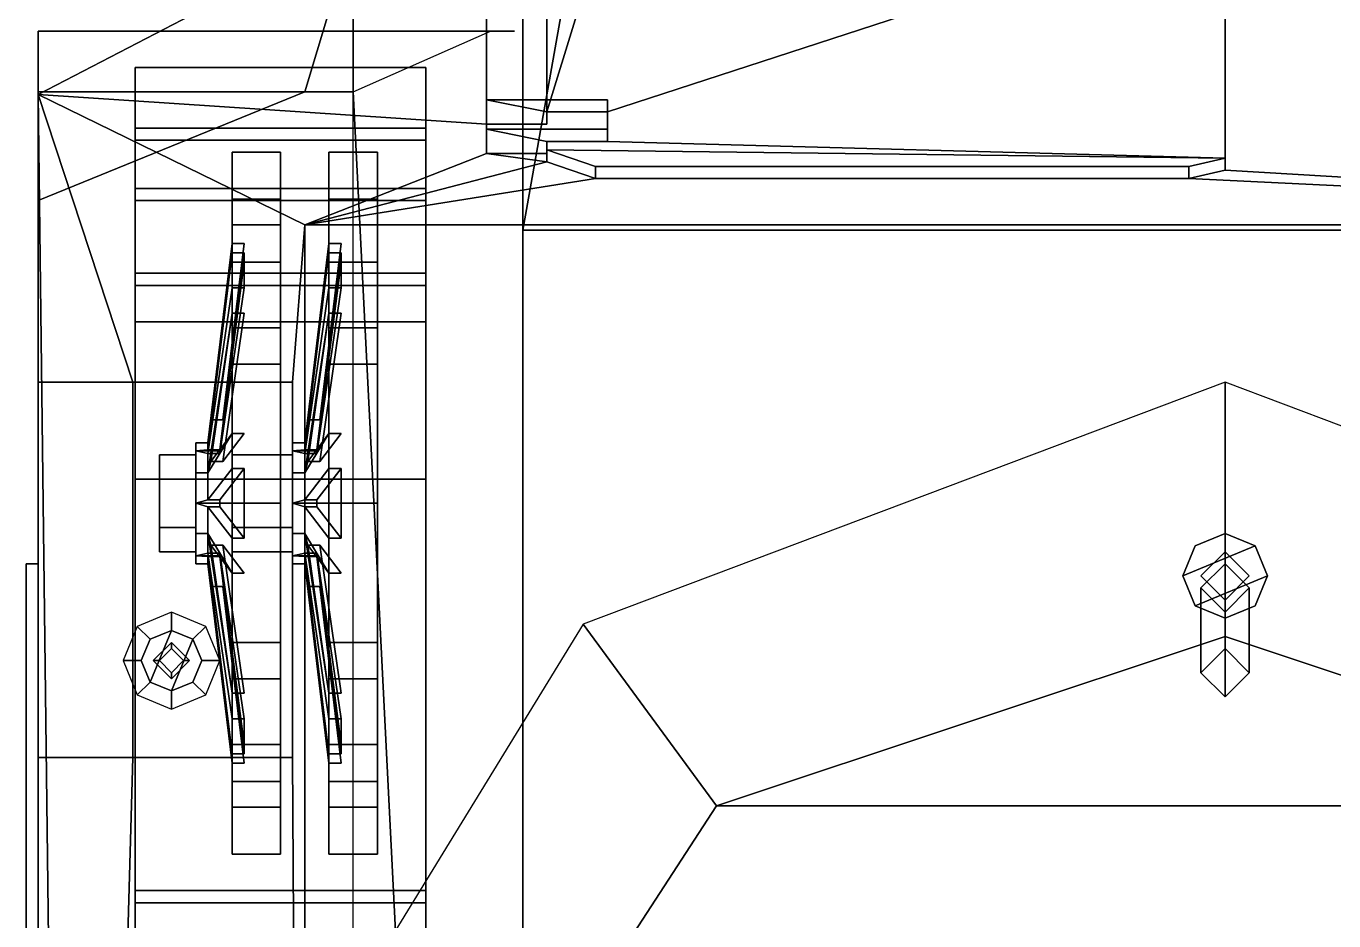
# Model space of a CAD drawing. Header units: millimetres. Extents: x -1.07 to 1.03, y -2.23 to 2.52.
# Drawn here: x -0.99 to 0.09, y 1.405 to 2.144 of the extents above; entities that cross this region are included whole.
import ezdxf

# ---------------------------------------------------------------- set-up
doc = ezdxf.new("R2010")
doc.units = ezdxf.units.MM
for name, color, linetype in [('fenders', 6, 'Continuous'), ('tracks', 3, 'Continuous'), ('turret', 2, 'Continuous'), ('wheels', 2, 'Continuous')]:
    doc.layers.add(name, color=color, linetype=linetype)

msp = doc.modelspace()

# ---------------------------------------------------------------- linework, layer by layer
for points in [[(-0.72, 2.2229, 0.9), (-0.58, 2.2957, 0.69), (-0.58, -0.69, 0.69), (-0.72, 2.09, 0.9)], [(-0.5333, 2.2383, 0.62), (-0.58, 1.9757, 0.3), (-0.58, 2.2957, 0.69)], [(-0.58, 1.9757, 0.3), (-0.58, -0.69, 0.3), (-0.58, -0.69, 0.69), (-0.58, 2.2957, 0.69)], [(0.58, 2.2957, 0.69), (0.58, 1.9757, 0.3), (-0.1433, 2.2383, 0.62), (-0.07, 2.2957, 0.69)], [(-0.1433, 2.2383, 0.62), (0.58, 1.9757, 0.3), (-0.58, 1.9757, 0.3), (-0.5333, 2.2383, 0.62)], [(-0.51, 2.0733, 1.365), (0, 2.2398, 0.885), (-0.51, 2.2363, 0.895), (-0.56, 2.0733, 1.365)], [(-0.56, 2.0733, 1.365), (-0.51, 2.2363, 0.895), (-0.56, 2.2363, 0.895), (-0.56, 2.0733, 1.365)], [(-0.56, 2.0733, 1.365), (-0.56, 2.2363, 0.895), (-0.56, 2.2263, 0.89), (-0.56, 2.0633, 1.36)], [(0, 2.0351, 1.475), (0, 2.2398, 0.885), (-0.51, 2.0733, 1.365), (-0.51, 2.049, 1.435)], [(0, 2.2398, 0.885), (0, 2.0351, 1.475), (0, 2.0251, 1.47), (0, 2.2298, 0.88)], [(-0.61, 2.2263, 0.89), (-0.72, 2.2229, 0.9), (-0.98, 2.0876, 1.29), (-0.61, 2.0633, 1.36)], [(-0.56, 2.2263, 0.89), (-0.61, 2.2263, 0.89), (-0.61, 2.0633, 1.36), (-0.56, 2.0633, 1.36)], [(0, 2.2298, 0.88), (0, 2.0251, 1.47), (0.76, 1.98, 1.6), (0.98, 2.0876, 1.29)], [(-0.98, 2, 1.29), (-0.98, 2.0876, 1.29), (-0.72, 2.2229, 0.9), (-0.76, 2.09, 0.96)], [(-0.72, 2.2229, 0.9), (-0.72, 2.2229, 0.9), (-0.72, 2.09, 0.9), (-0.76, 2.09, 0.96)], [(-0.98, 2.09, 0.9), (-0.98, -0.78, 0.9), (-0.98, -0.18, 0.99), (-0.98, 1.7, 0.99)], [(-0.76, 2.09, 0.96), (-0.72, 2.09, 0.9), (-0.98, 2.09, 0.9), (-0.98, 2.09, 0.96)], [(-0.98, 2, 1.29), (-0.76, 2.09, 0.96), (-0.98, 2.09, 0.96), (-0.98, 2, 1.29)], [(-0.98, 2, 1.29), (-0.98, 2.09, 0.96), (-0.98, 1.7, 0.99), (-0.98, 1.7, 1.26)], [(-0.98, 2.09, 0.96), (-0.98, 2.09, 0.9), (-0.98, 1.7, 0.99)], [(-0.9516, -0.23, 1.33), (-0.98, 2.0876, 1.29), (-0.98, 2.0876, 1.29), (-0.98, -0.23, 1.29)], [(-0.77, 1.85, 1.5859), (-0.76, 1.98, 1.6), (-0.98, 2.0876, 1.29), (-0.9019, 1.85, 1.4)], [(-0.9019, 1.54, 1.4), (-0.9019, 1.85, 1.4), (-0.98, 2.0876, 1.29), (-0.9516, -0.23, 1.33)], [(-0.61, 2.039, 1.43), (-0.61, 2.0633, 1.36), (-0.98, 2.0876, 1.29), (-0.76, 1.98, 1.6)], [(-0.72, 2.09, 0.9), (-0.58, -0.69, 0.69), (-0.58, -0.69, 0.69), (-0.72, -0.69, 0.9)], [(-0.51, 2.059, 1.44), (-0.51, 2.0833, 1.37), (-0.61, 2.0833, 1.37), (-0.61, 2.059, 1.44)], [(-0.61, 2.059, 1.44), (-0.61, 2.0833, 1.37), (-0.61, 2.0633, 1.36), (-0.61, 2.039, 1.43)], [(-0.51, 2.0733, 1.365), (-0.56, 2.0733, 1.365), (-0.61, 2.0833, 1.37), (-0.51, 2.0833, 1.37)], [(-0.56, 2.0633, 1.36), (-0.61, 2.0633, 1.36), (-0.61, 2.0833, 1.37), (-0.56, 2.0733, 1.365)], [(-0.51, 2.049, 1.435), (-0.51, 2.0733, 1.365), (-0.51, 2.0833, 1.37), (-0.51, 2.059, 1.44)], [(-0.56, 2.049, 1.435), (-0.61, 2.059, 1.44), (-0.61, 2.039, 1.43), (-0.56, 2.039, 1.43)], [(-0.51, 2.059, 1.44), (-0.61, 2.059, 1.44), (-0.56, 2.049, 1.435), (-0.51, 2.049, 1.435)], [(0, 2.0351, 1.475), (-0.51, 2.049, 1.435), (-0.56, 2.049, 1.435), (-0.56, 2.042, 1.455)], [(-0.56, 2.042, 1.455), (-0.56, 2.049, 1.435), (-0.56, 2.039, 1.43), (-0.56, 2.032, 1.45)], [(-0.03, 2.0282, 1.495), (0, 2.0351, 1.475), (-0.56, 2.042, 1.455), (-0.52, 2.0282, 1.495)], [(-0.52, 2.0282, 1.495), (-0.56, 2.042, 1.455), (-0.56, 2.032, 1.45), (-0.52, 2.0182, 1.49)], [(-0.76, 1.98, 1.6), (-0.56, 2.032, 1.45), (-0.61, 2.039, 1.43)], [(-0.52, 2.0182, 1.49), (-0.56, 2.032, 1.45), (-0.76, 1.98, 1.6)], [(-0.56, 2.032, 1.45), (-0.56, 2.039, 1.43), (-0.61, 2.039, 1.43)], [(0, 2.0351, 1.475), (-0.03, 2.0282, 1.495), (-0.03, 2.0182, 1.49), (0, 2.0251, 1.47)], [(-0.03, 2.0282, 1.495), (-0.52, 2.0282, 1.495), (-0.52, 2.0182, 1.49), (-0.03, 2.0182, 1.49)], [(0, 2.0251, 1.47), (-0.03, 2.0182, 1.49), (0.76, 1.98, 1.6)], [(-0.03, 2.0182, 1.49), (-0.52, 2.0182, 1.49), (-0.76, 1.98, 1.6), (0.76, 1.98, 1.6)], [(-0.98, -0.78, 1.29), (-0.98, 2, 1.29), (-0.98, 1.7, 1.26), (-0.98, -0.18, 1.26)], [(-0.76, -0.12, 1.6), (-0.76, 1.98, 1.6), (-0.77, 1.85, 1.5859), (-0.77, 1.54, 1.5859)], [(0.76, 0.12, 1.6), (0.76, 1.98, 1.6), (-0.76, 1.98, 1.6), (-0.76, 0.12, 1.6)], [(0.58, 1.9757, 0.3), (0.58, -0.69, 0.3), (-0.58, -0.69, 0.3), (-0.58, 1.9757, 0.3)], [(-0.77, 1.54, 1.62), (-0.77, 1.85, 1.62), (-0.98, 1.85, 1.62), (-0.98, 1.54, 1.62)], [(-0.98, 1.54, 1.62), (-0.98, 1.85, 1.62), (-0.98, 1.85, 1.4), (-0.98, 1.54, 1.4)], [(-0.77, 1.85, 1.62), (-0.77, 1.85, 1.5859), (-0.9019, 1.85, 1.4), (-0.98, 1.85, 1.62)], [(-0.98, 1.85, 1.62), (-0.9019, 1.85, 1.4), (-0.98, 1.85, 1.4), (-0.98, 1.85, 1.62)], [(-0.98, 1.54, 1.4), (-0.98, 1.85, 1.4), (-0.9019, 1.85, 1.4), (-0.9019, 1.54, 1.4)], [(-0.77, 1.54, 1.5859), (-0.77, 1.85, 1.5859), (-0.77, 1.85, 1.62), (-0.77, 1.54, 1.62)], [(-0.98, 1.7, 1.26), (-0.98, 1.7, 0.99), (-0.99, 1.7, 0.99), (-0.99, 1.7, 1.26)], [(-0.98, 0.9, 1.26), (-0.98, 1.7, 1.26), (-0.99, 1.7, 1.26), (-0.99, 0.9, 1.26)], [(-0.98, 1.7, 0.99), (-0.98, 0.9, 0.99), (-0.99, 0.9, 0.99), (-0.99, 1.7, 0.99)], [(-0.99, 1.7, 1.26), (-0.99, 1.7, 0.99), (-0.99, 1.39, 1.11), (-0.99, 1.39, 1.24)], [(-0.99, 0.9, 1.26), (-0.99, 1.7, 1.26), (-0.99, 1.39, 1.24), (-0.99, 1.21, 1.24)], [(-0.99, 1.7, 0.99), (-0.99, 0.9, 0.99), (-0.99, 1.21, 1.11), (-0.99, 1.39, 1.11)], [(-0.87, 1.66, 1.62), (-0.8983, 1.6483, 1.62), (-0.8877, 1.6377, 1.67), (-0.87, 1.645, 1.67)], [(-0.8417, 1.6483, 1.62), (-0.87, 1.66, 1.62), (-0.87, 1.645, 1.67), (-0.8523, 1.6377, 1.67)], [(-0.8983, 1.6483, 1.62), (-0.91, 1.62, 1.62), (-0.895, 1.62, 1.67), (-0.8877, 1.6377, 1.67)], [(-0.8877, 1.6377, 1.67), (-0.895, 1.62, 1.67), (-0.8877, 1.6023, 1.67), (-0.87, 1.645, 1.67)], [(-0.87, 1.645, 1.67), (-0.8877, 1.6023, 1.67), (-0.87, 1.595, 1.67), (-0.8523, 1.6377, 1.67)], [(-0.83, 1.62, 1.62), (-0.8417, 1.6483, 1.62), (-0.8523, 1.6377, 1.67), (-0.845, 1.62, 1.67)], [(-0.87, 1.635, 1.67), (-0.885, 1.62, 1.67), (-0.88, 1.62, 2.17), (-0.87, 1.63, 2.17)], [(-0.8523, 1.6377, 1.67), (-0.87, 1.595, 1.67), (-0.8523, 1.6023, 1.67), (-0.845, 1.62, 1.67)], [(-0.855, 1.62, 1.67), (-0.87, 1.635, 1.67), (-0.87, 1.63, 2.17), (-0.86, 1.62, 2.17)], [(-0.91, 1.62, 1.62), (-0.8983, 1.5917, 1.62), (-0.8877, 1.6023, 1.67), (-0.895, 1.62, 1.67)], [(-0.885, 1.62, 1.67), (-0.87, 1.605, 1.67), (-0.87, 1.61, 2.17), (-0.88, 1.62, 2.17)], [(-0.87, 1.63, 2.17), (-0.88, 1.62, 2.17), (-0.87, 1.61, 2.17), (-0.86, 1.62, 2.17)], [(-0.87, 1.605, 1.67), (-0.855, 1.62, 1.67), (-0.86, 1.62, 2.17), (-0.87, 1.61, 2.17)], [(-0.8417, 1.5917, 1.62), (-0.83, 1.62, 1.62), (-0.845, 1.62, 1.67), (-0.8523, 1.6023, 1.67)], [(-0.8983, 1.5917, 1.62), (-0.87, 1.58, 1.62), (-0.87, 1.595, 1.67), (-0.8877, 1.6023, 1.67)], [(-0.87, 1.58, 1.62), (-0.8417, 1.5917, 1.62), (-0.8523, 1.6023, 1.67), (-0.87, 1.595, 1.67)], [(-0.77, 1.54, 1.5859), (-0.77, 1.54, 1.62), (-0.98, 1.54, 1.62), (-0.9019, 1.54, 1.4)], [(-0.9019, 1.54, 1.4), (-0.98, 1.54, 1.62), (-0.98, 1.54, 1.62), (-0.98, 1.54, 1.4)], [(-0.76, -0.12, 1.6), (-0.77, 1.54, 1.5859), (-0.9019, 1.54, 1.4), (-0.9516, -0.23, 1.33)]]:
    msp.add_3dface(points)
at = {"layer": 'fenders'}
for points in [[(-0.72, 2.09, 0.9), (-0.6067, 2.14, 0.73), (-0.98, 2.14, 0.73), (-0.98, 2.09, 0.9)], [(-0.6067, 2.14, 0.73), (-0.5867, 2.14, 0.7), (-0.98, 2.14, 0.7), (-0.98, 2.14, 0.73)], [(-0.98, 2.14, 0.73), (-0.98, 2.12, 0.7), (-0.98, 2.01, 0.87), (-0.98, 2.09, 0.9)], [(-0.98, 2.14, 0.73), (-0.98, 2.14, 0.7), (-0.98, 2.12, 0.7), (-0.98, 2.14, 0.73)], [(-0.98, 2.09, 0.9), (-0.98, 2.01, 0.87), (-0.98, 2.01, 0.9), (-0.98, 2.09, 0.9)]]:
    msp.add_3dface(points, dxfattribs=at)
at = {"layer": 'tracks'}
for points in [[(-0.66, 2.11, 0.44), (-0.66, 2.05, 0.28), (-0.9, 2.05, 0.28), (-0.9, 2.11, 0.44)], [(-0.9, 2.11, 0.44), (-0.9, 2.05, 0.28), (-0.9, 2.01, 0.29), (-0.9, 2.06, 0.44)], [(-0.9, 2.05, 0.6), (-0.9, 2.11, 0.44), (-0.9, 2.06, 0.44), (-0.9, 2, 0.58)], [(-0.66, 2.05, 0.6), (-0.66, 2.11, 0.44), (-0.9, 2.11, 0.44), (-0.9, 2.05, 0.6)], [(-0.66, 2.06, 0.44), (-0.66, 2.01, 0.29), (-0.66, 2.05, 0.28), (-0.66, 2.11, 0.44)], [(-0.66, 2, 0.58), (-0.66, 2.06, 0.44), (-0.66, 2.11, 0.44), (-0.66, 2.05, 0.6)], [(-0.66, 2.01, 0.29), (-0.66, 2.06, 0.44), (-0.9, 2.06, 0.44), (-0.9, 2.01, 0.29)], [(-0.66, 2.06, 0.44), (-0.66, 2, 0.58), (-0.9, 2, 0.58), (-0.9, 2.06, 0.44)], [(-0.9, 2.05, 0.28), (-0.9, 1.94, 0.15), (-0.9, 1.9, 0.19), (-0.9, 2.01, 0.29)], [(-0.66, 2.05, 0.28), (-0.66, 1.94, 0.15), (-0.9, 1.94, 0.15), (-0.9, 2.05, 0.28)], [(-0.9, 1.93, 0.72), (-0.9, 2.05, 0.6), (-0.9, 2, 0.58), (-0.9, 1.9, 0.68)], [(-0.66, 1.93, 0.72), (-0.66, 2.05, 0.6), (-0.9, 2.05, 0.6), (-0.9, 1.93, 0.72)], [(-0.66, 2.01, 0.29), (-0.66, 1.9, 0.19), (-0.66, 1.94, 0.15), (-0.66, 2.05, 0.28)], [(-0.66, 1.9, 0.68), (-0.66, 2, 0.58), (-0.66, 2.05, 0.6), (-0.66, 1.93, 0.72)], [(-0.66, 1.9, 0.19), (-0.66, 2.01, 0.29), (-0.9, 2.01, 0.29), (-0.9, 1.9, 0.19)], [(-0.66, 2, 0.58), (-0.66, 1.9, 0.68), (-0.9, 1.9, 0.68), (-0.9, 2, 0.58)], [(-0.66, 1.94, 0.15), (-0.66, 1.43, 0.05), (-0.9, 1.43, 0.05), (-0.9, 1.94, 0.15)], [(-0.9, 1.94, 0.15), (-0.9, 1.43, 0.05), (-0.9, 1.42, 0.09), (-0.9, 1.9, 0.19)], [(-0.66, 1.9, 0.19), (-0.66, 1.42, 0.09), (-0.66, 1.43, 0.05), (-0.66, 1.94, 0.15)], [(-0.66, 1.77, 0.77), (-0.66, 1.93, 0.72), (-0.9, 1.93, 0.72), (-0.9, 1.77, 0.77)], [(-0.9, 1.77, 0.77), (-0.9, 1.93, 0.72), (-0.9, 1.9, 0.68), (-0.9, 1.77, 0.72)], [(-0.66, 1.77, 0.72), (-0.66, 1.9, 0.68), (-0.66, 1.93, 0.72), (-0.66, 1.77, 0.77)], [(-0.66, 1.42, 0.09), (-0.66, 1.9, 0.19), (-0.9, 1.9, 0.19), (-0.9, 1.42, 0.09)], [(-0.66, 1.9, 0.68), (-0.66, 1.77, 0.72), (-0.9, 1.77, 0.72), (-0.9, 1.9, 0.68)], [(-0.9, 1.26, 0.68), (-0.9, 1.77, 0.77), (-0.9, 1.77, 0.72), (-0.9, 1.26, 0.64)], [(-0.66, 1.26, 0.68), (-0.66, 1.77, 0.77), (-0.9, 1.77, 0.77), (-0.9, 1.26, 0.68)], [(-0.66, 1.77, 0.72), (-0.66, 1.26, 0.64), (-0.9, 1.26, 0.64), (-0.9, 1.77, 0.72)], [(-0.66, 1.26, 0.64), (-0.66, 1.77, 0.72), (-0.66, 1.77, 0.77), (-0.66, 1.26, 0.68)], [(-0.9, 1.43, 0.05), (-0.9, 0.21, 0.05), (-0.9, 0.21, 0.09), (-0.9, 1.42, 0.09)], [(-0.66, 1.43, 0.05), (-0.66, 0.21, 0.05), (-0.9, 0.21, 0.05), (-0.9, 1.43, 0.05)], [(-0.66, 1.42, 0.09), (-0.66, 0.21, 0.09), (-0.66, 0.21, 0.05), (-0.66, 1.43, 0.05)], [(-0.66, 0.21, 0.09), (-0.66, 1.42, 0.09), (-0.9, 1.42, 0.09), (-0.9, 0.21, 0.09)]]:
    msp.add_3dface(points, dxfattribs=at)
at = {"layer": 'turret'}
for points in [[(0, 1.64, 1.83), (0, 1.85, 1.6), (-0.53, 1.65, 1.6), (-0.42, 1.5, 1.83)], [(0.42, 1.5, 1.83), (0.53, 1.65, 1.6), (0, 1.85, 1.6), (0, 1.64, 1.83)], [(0, 1.725, 1.87), (-0.0247, 1.7147, 1.87), (-0.035, 1.69, 1.87), (0.0247, 1.7147, 1.87)], [(0, 1.725, 1.85), (-0.0247, 1.7147, 1.85), (-0.0247, 1.7147, 1.87), (0, 1.725, 1.87)], [(0.0247, 1.7147, 1.85), (0, 1.725, 1.85), (0, 1.725, 1.87), (0.0247, 1.7147, 1.87)], [(-0.0247, 1.7147, 1.85), (-0.035, 1.69, 1.85), (-0.035, 1.69, 1.87), (-0.0247, 1.7147, 1.87)], [(0.0247, 1.7147, 1.87), (-0.035, 1.69, 1.87), (-0.0247, 1.6653, 1.87), (0.035, 1.69, 1.87)], [(0, 1.71, 1.87), (-0.02, 1.69, 1.87), (-0.02, 1.69, 1.95), (0, 1.71, 1.95)], [(0, 1.71, 1.95), (-0.02, 1.69, 1.95), (0, 1.67, 1.95), (0.02, 1.69, 1.95)], [(0.02, 1.69, 1.87), (0, 1.71, 1.87), (0, 1.71, 1.95), (0.02, 1.69, 1.95)], [(0.035, 1.69, 1.85), (0.0247, 1.7147, 1.85), (0.0247, 1.7147, 1.87), (0.035, 1.69, 1.87)], [(0, 1.63, 1.77), (-0.02, 1.61, 1.77), (-0.02, 1.68, 1.85), (0, 1.7, 1.85)], [(0.02, 1.61, 1.77), (0, 1.63, 1.77), (0, 1.7, 1.85), (0.02, 1.68, 1.85)], [(-0.035, 1.69, 1.85), (-0.0247, 1.6653, 1.85), (-0.0247, 1.6653, 1.87), (-0.035, 1.69, 1.87)], [(0.035, 1.69, 1.87), (-0.0247, 1.6653, 1.87), (0, 1.655, 1.87), (0.0247, 1.6653, 1.87)], [(-0.02, 1.69, 1.87), (0, 1.67, 1.87), (0, 1.67, 1.95), (-0.02, 1.69, 1.95)], [(0, 1.67, 1.87), (0.02, 1.69, 1.87), (0.02, 1.69, 1.95), (0, 1.67, 1.95)], [(0.0247, 1.6653, 1.85), (0.035, 1.69, 1.85), (0.035, 1.69, 1.87), (0.0247, 1.6653, 1.87)], [(-0.02, 1.61, 1.77), (0, 1.59, 1.77), (0, 1.66, 1.85), (-0.02, 1.68, 1.85)], [(0, 1.59, 1.77), (0.02, 1.61, 1.77), (0.02, 1.68, 1.85), (0, 1.66, 1.85)], [(-0.0247, 1.6653, 1.85), (0, 1.655, 1.85), (0, 1.655, 1.87), (-0.0247, 1.6653, 1.87)], [(0, 1.655, 1.85), (0.0247, 1.6653, 1.85), (0.0247, 1.6653, 1.87), (0, 1.655, 1.87)], [(-0.42, 1.5, 1.83), (-0.53, 1.65, 1.6), (-0.72, 1.34, 1.6), (-0.55, 1.3, 1.83)], [(0, 1.64, 1.83), (0, 1.64, 1.83), (-0.42, 1.5, 1.83), (0.42, 1.5, 1.83)], [(0.42, 1.5, 1.83), (-0.42, 1.5, 1.83), (-0.55, 1.3, 1.83), (0.55, 1.3, 1.83)]]:
    msp.add_3dface(points, dxfattribs=at)
at = {"layer": 'wheels'}
for points in [[(-0.82, 2.0011, 0.585), (-0.82, 2.04, 0.44), (-0.82, 1.98, 0.44), (-0.82, 1.9492, 0.555)], [(-0.78, 2.0011, 0.585), (-0.78, 2.04, 0.44), (-0.82, 2.04, 0.44), (-0.82, 2.0011, 0.585)], [(-0.82, 2.04, 0.44), (-0.82, 2.0011, 0.295), (-0.82, 1.9492, 0.325), (-0.82, 1.98, 0.44)], [(-0.78, 2.04, 0.44), (-0.78, 2.0011, 0.295), (-0.82, 2.0011, 0.295), (-0.82, 2.04, 0.44)], [(-0.74, 2.0011, 0.585), (-0.74, 2.04, 0.44), (-0.74, 1.98, 0.44), (-0.74, 1.9492, 0.555)], [(-0.7, 2.0011, 0.585), (-0.7, 2.04, 0.44), (-0.74, 2.04, 0.44), (-0.74, 2.0011, 0.585)], [(-0.74, 2.04, 0.44), (-0.74, 2.0011, 0.295), (-0.74, 1.9492, 0.325), (-0.74, 1.98, 0.44)], [(-0.7, 2.04, 0.44), (-0.7, 2.0011, 0.295), (-0.74, 2.0011, 0.295), (-0.74, 2.04, 0.44)], [(-0.82, 2.0011, 0.295), (-0.82, 1.895, 0.1889), (-0.82, 1.865, 0.2408), (-0.82, 1.9492, 0.325)], [(-0.78, 2.0011, 0.295), (-0.78, 1.895, 0.1889), (-0.82, 1.895, 0.1889), (-0.82, 2.0011, 0.295)], [(-0.82, 1.895, 0.6911), (-0.82, 2.0011, 0.585), (-0.82, 1.9492, 0.555), (-0.82, 1.865, 0.6392)], [(-0.78, 1.895, 0.6911), (-0.78, 2.0011, 0.585), (-0.82, 2.0011, 0.585), (-0.82, 1.895, 0.6911)], [(-0.74, 2.0011, 0.295), (-0.74, 1.895, 0.1889), (-0.74, 1.865, 0.2408), (-0.74, 1.9492, 0.325)], [(-0.7, 2.0011, 0.295), (-0.7, 1.895, 0.1889), (-0.74, 1.895, 0.1889), (-0.74, 2.0011, 0.295)], [(-0.74, 1.895, 0.6911), (-0.74, 2.0011, 0.585), (-0.74, 1.9492, 0.555), (-0.74, 1.865, 0.6392)], [(-0.7, 1.895, 0.6911), (-0.7, 2.0011, 0.585), (-0.74, 2.0011, 0.585), (-0.74, 1.895, 0.6911)], [(-0.78, 1.98, 0.44), (-0.78, 1.9492, 0.555), (-0.82, 1.9492, 0.555), (-0.82, 1.98, 0.44)], [(-0.78, 1.9492, 0.325), (-0.78, 1.98, 0.44), (-0.82, 1.98, 0.44), (-0.82, 1.9492, 0.325)], [(-0.7, 1.98, 0.44), (-0.7, 1.9492, 0.555), (-0.74, 1.9492, 0.555), (-0.74, 1.98, 0.44)], [(-0.7, 1.9492, 0.325), (-0.7, 1.98, 0.44), (-0.74, 1.98, 0.44), (-0.74, 1.9492, 0.325)], [(-0.82, 1.9646, 0.3827), (-0.82, 1.9569, 0.3538), (-0.84, 1.7941, 0.4179), (-0.84, 1.8, 0.44)], [(-0.82, 1.9646, 0.3827), (-0.82, 1.9646, 0.3827), (-0.84, 1.8, 0.44), (-0.8375, 1.8189, 0.44)], [(-0.82, 1.9569, 0.5262), (-0.82, 1.9646, 0.4973), (-0.84, 1.8, 0.44), (-0.84, 1.7941, 0.4621)], [(-0.82, 1.9646, 0.4973), (-0.82, 1.9646, 0.4973), (-0.8375, 1.8189, 0.44), (-0.84, 1.8, 0.44)], [(-0.81, 1.9569, 0.5262), (-0.82, 1.9569, 0.5262), (-0.84, 1.7941, 0.4621), (-0.83, 1.7941, 0.4621)], [(-0.82, 1.9569, 0.3538), (-0.81, 1.9569, 0.3538), (-0.83, 1.7941, 0.4179), (-0.84, 1.7941, 0.4179)], [(-0.82, 1.9646, 0.4973), (-0.81, 1.9646, 0.4973), (-0.8275, 1.8189, 0.44), (-0.8375, 1.8189, 0.44)], [(-0.81, 1.9646, 0.3827), (-0.82, 1.9646, 0.3827), (-0.8375, 1.8189, 0.44), (-0.8275, 1.8189, 0.44)], [(-0.81, 1.9492, 0.555), (-0.81, 1.9569, 0.5262), (-0.83, 1.7941, 0.4621), (-0.83, 1.7933, 0.465)], [(-0.81, 1.9569, 0.3538), (-0.81, 1.9492, 0.325), (-0.83, 1.7933, 0.415), (-0.83, 1.7941, 0.4179)], [(-0.74, 1.9646, 0.3827), (-0.74, 1.9569, 0.3538), (-0.76, 1.7941, 0.4179), (-0.76, 1.8, 0.44)], [(-0.74, 1.9646, 0.3827), (-0.74, 1.9646, 0.3827), (-0.76, 1.8, 0.44), (-0.7575, 1.8189, 0.44)], [(-0.74, 1.9569, 0.5262), (-0.74, 1.9646, 0.4973), (-0.76, 1.8, 0.44), (-0.76, 1.7941, 0.4621)], [(-0.74, 1.9646, 0.4973), (-0.74, 1.9646, 0.4973), (-0.7575, 1.8189, 0.44), (-0.76, 1.8, 0.44)], [(-0.73, 1.9569, 0.5262), (-0.74, 1.9569, 0.5262), (-0.76, 1.7941, 0.4621), (-0.75, 1.7941, 0.4621)], [(-0.74, 1.9569, 0.3538), (-0.73, 1.9569, 0.3538), (-0.75, 1.7941, 0.4179), (-0.76, 1.7941, 0.4179)], [(-0.74, 1.9646, 0.4973), (-0.73, 1.9646, 0.4973), (-0.7475, 1.8189, 0.44), (-0.7575, 1.8189, 0.44)], [(-0.73, 1.9646, 0.3827), (-0.74, 1.9646, 0.3827), (-0.7575, 1.8189, 0.44), (-0.7475, 1.8189, 0.44)], [(-0.73, 1.9492, 0.555), (-0.73, 1.9569, 0.5262), (-0.75, 1.7941, 0.4621), (-0.75, 1.7933, 0.465)], [(-0.73, 1.9569, 0.3538), (-0.73, 1.9492, 0.325), (-0.75, 1.7933, 0.415), (-0.75, 1.7941, 0.4179)], [(-0.81, 1.9281, 0.5761), (-0.81, 1.9492, 0.555), (-0.83, 1.7933, 0.465), (-0.83, 1.7912, 0.4671)], [(-0.81, 1.9492, 0.325), (-0.81, 1.9281, 0.3039), (-0.83, 1.7912, 0.4129), (-0.83, 1.7933, 0.415)], [(-0.78, 1.865, 0.2408), (-0.78, 1.9492, 0.325), (-0.82, 1.9492, 0.325), (-0.82, 1.865, 0.2408)], [(-0.78, 1.9492, 0.555), (-0.78, 1.865, 0.6392), (-0.82, 1.865, 0.6392), (-0.82, 1.9492, 0.555)], [(-0.73, 1.9281, 0.5761), (-0.73, 1.9492, 0.555), (-0.75, 1.7933, 0.465), (-0.75, 1.7912, 0.4671)], [(-0.73, 1.9492, 0.325), (-0.73, 1.9281, 0.3039), (-0.75, 1.7912, 0.4129), (-0.75, 1.7933, 0.415)], [(-0.7, 1.865, 0.2408), (-0.7, 1.9492, 0.325), (-0.74, 1.9492, 0.325), (-0.74, 1.865, 0.2408)], [(-0.7, 1.9492, 0.555), (-0.7, 1.865, 0.6392), (-0.74, 1.865, 0.6392), (-0.74, 1.9492, 0.555)], [(-0.82, 1.9281, 0.5761), (-0.81, 1.9281, 0.5761), (-0.83, 1.7912, 0.4671), (-0.84, 1.7912, 0.4671)], [(-0.82, 1.907, 0.5972), (-0.82, 1.9281, 0.5761), (-0.84, 1.7912, 0.4671), (-0.84, 1.775, 0.4833)], [(-0.81, 1.9281, 0.3039), (-0.82, 1.9281, 0.3039), (-0.84, 1.7912, 0.4129), (-0.83, 1.7912, 0.4129)], [(-0.82, 1.9281, 0.3039), (-0.82, 1.907, 0.2828), (-0.84, 1.775, 0.3967), (-0.84, 1.7912, 0.4129)], [(-0.74, 1.9281, 0.5761), (-0.73, 1.9281, 0.5761), (-0.75, 1.7912, 0.4671), (-0.76, 1.7912, 0.4671)], [(-0.74, 1.907, 0.5972), (-0.74, 1.9281, 0.5761), (-0.76, 1.7912, 0.4671), (-0.76, 1.775, 0.4833)], [(-0.73, 1.9281, 0.3039), (-0.74, 1.9281, 0.3039), (-0.76, 1.7912, 0.4129), (-0.75, 1.7912, 0.4129)], [(-0.74, 1.9281, 0.3039), (-0.74, 1.907, 0.2828), (-0.76, 1.775, 0.3967), (-0.76, 1.7912, 0.4129)], [(-0.82, 1.907, 0.5972), (-0.82, 1.907, 0.5972), (-0.84, 1.775, 0.4833), (-0.8375, 1.7845, 0.4997)], [(-0.82, 1.907, 0.2828), (-0.82, 1.907, 0.2828), (-0.8375, 1.7845, 0.3803), (-0.84, 1.775, 0.3967)], [(-0.81, 1.907, 0.5972), (-0.82, 1.907, 0.5972), (-0.8375, 1.7845, 0.4997), (-0.8275, 1.7845, 0.4997)], [(-0.82, 1.907, 0.2828), (-0.81, 1.907, 0.2828), (-0.8275, 1.7845, 0.3803), (-0.8375, 1.7845, 0.3803)], [(-0.74, 1.907, 0.5972), (-0.74, 1.907, 0.5972), (-0.76, 1.775, 0.4833), (-0.7575, 1.7845, 0.4997)], [(-0.74, 1.907, 0.2828), (-0.74, 1.907, 0.2828), (-0.7575, 1.7845, 0.3803), (-0.76, 1.775, 0.3967)], [(-0.73, 1.907, 0.5972), (-0.74, 1.907, 0.5972), (-0.7575, 1.7845, 0.4997), (-0.7475, 1.7845, 0.4997)], [(-0.74, 1.907, 0.2828), (-0.73, 1.907, 0.2828), (-0.7475, 1.7845, 0.3803), (-0.7575, 1.7845, 0.3803)], [(-0.82, 1.75, 0.73), (-0.82, 1.895, 0.6911), (-0.82, 1.865, 0.6392), (-0.82, 1.75, 0.67)], [(-0.78, 1.75, 0.73), (-0.78, 1.895, 0.6911), (-0.82, 1.895, 0.6911), (-0.82, 1.75, 0.73)], [(-0.82, 1.895, 0.1889), (-0.82, 1.75, 0.15), (-0.82, 1.75, 0.21), (-0.82, 1.865, 0.2408)], [(-0.78, 1.895, 0.1889), (-0.78, 1.75, 0.15), (-0.82, 1.75, 0.15), (-0.82, 1.895, 0.1889)], [(-0.74, 1.75, 0.73), (-0.74, 1.895, 0.6911), (-0.74, 1.865, 0.6392), (-0.74, 1.75, 0.67)], [(-0.7, 1.75, 0.73), (-0.7, 1.895, 0.6911), (-0.74, 1.895, 0.6911), (-0.74, 1.75, 0.73)], [(-0.74, 1.895, 0.1889), (-0.74, 1.75, 0.15), (-0.74, 1.75, 0.21), (-0.74, 1.865, 0.2408)], [(-0.7, 1.895, 0.1889), (-0.7, 1.75, 0.15), (-0.74, 1.75, 0.15), (-0.74, 1.895, 0.1889)], [(-0.78, 1.865, 0.6392), (-0.78, 1.75, 0.67), (-0.82, 1.75, 0.67), (-0.82, 1.865, 0.6392)], [(-0.78, 1.75, 0.21), (-0.78, 1.865, 0.2408), (-0.82, 1.865, 0.2408), (-0.82, 1.75, 0.21)], [(-0.7, 1.865, 0.6392), (-0.7, 1.75, 0.67), (-0.74, 1.75, 0.67), (-0.74, 1.865, 0.6392)], [(-0.7, 1.75, 0.21), (-0.7, 1.865, 0.2408), (-0.74, 1.865, 0.2408), (-0.74, 1.75, 0.21)], [(-0.82, 1.8077, 0.2255), (-0.82, 1.7788, 0.2177), (-0.84, 1.7529, 0.3908), (-0.84, 1.775, 0.3967)], [(-0.82, 1.8077, 0.2255), (-0.82, 1.8077, 0.2255), (-0.84, 1.775, 0.3967), (-0.8375, 1.7845, 0.3803)], [(-0.82, 1.8077, 0.6545), (-0.82, 1.8077, 0.6545), (-0.8375, 1.7845, 0.4997), (-0.84, 1.775, 0.4833)], [(-0.82, 1.7788, 0.6623), (-0.82, 1.8077, 0.6545), (-0.84, 1.775, 0.4833), (-0.84, 1.7529, 0.4892)], [(-0.81, 1.8077, 0.2255), (-0.82, 1.8077, 0.2255), (-0.8375, 1.7845, 0.3803), (-0.8275, 1.7845, 0.3803)], [(-0.82, 1.8077, 0.6545), (-0.81, 1.8077, 0.6545), (-0.8275, 1.7845, 0.4997), (-0.8375, 1.7845, 0.4997)], [(-0.74, 1.8077, 0.2255), (-0.74, 1.7788, 0.2177), (-0.76, 1.7529, 0.3908), (-0.76, 1.775, 0.3967)], [(-0.74, 1.8077, 0.2255), (-0.74, 1.8077, 0.2255), (-0.76, 1.775, 0.3967), (-0.7575, 1.7845, 0.3803)], [(-0.74, 1.8077, 0.6545), (-0.74, 1.8077, 0.6545), (-0.7575, 1.7845, 0.4997), (-0.76, 1.775, 0.4833)], [(-0.74, 1.7788, 0.6623), (-0.74, 1.8077, 0.6545), (-0.76, 1.775, 0.4833), (-0.76, 1.7529, 0.4892)], [(-0.73, 1.8077, 0.2255), (-0.74, 1.8077, 0.2255), (-0.7575, 1.7845, 0.3803), (-0.7475, 1.7845, 0.3803)], [(-0.74, 1.8077, 0.6545), (-0.73, 1.8077, 0.6545), (-0.7475, 1.7845, 0.4997), (-0.7575, 1.7845, 0.4997)], [(-0.85, 1.7933, 0.465), (-0.85, 1.8, 0.44), (-0.85, 1.79, 0.44), (-0.85, 1.77, 0.4746)], [(-0.84, 1.7941, 0.4621), (-0.84, 1.8, 0.44), (-0.85, 1.8, 0.44), (-0.85, 1.7933, 0.465)], [(-0.85, 1.8, 0.44), (-0.85, 1.7933, 0.415), (-0.85, 1.79, 0.44)], [(-0.84, 1.8, 0.44), (-0.84, 1.7941, 0.4179), (-0.85, 1.7933, 0.415), (-0.85, 1.8, 0.44)], [(-0.83, 1.7941, 0.4179), (-0.83, 1.7933, 0.415), (-0.85, 1.7933, 0.415), (-0.84, 1.7941, 0.4179)], [(-0.83, 1.7933, 0.465), (-0.83, 1.7941, 0.4621), (-0.84, 1.7941, 0.4621), (-0.85, 1.7933, 0.465)], [(-0.85, 1.7933, 0.415), (-0.85, 1.775, 0.3967), (-0.85, 1.77, 0.4054), (-0.85, 1.79, 0.44)], [(-0.84, 1.7912, 0.4129), (-0.84, 1.775, 0.3967), (-0.85, 1.775, 0.3967), (-0.85, 1.7933, 0.415)], [(-0.83, 1.7933, 0.415), (-0.83, 1.7912, 0.4129), (-0.84, 1.7912, 0.4129), (-0.85, 1.7933, 0.415)], [(-0.85, 1.775, 0.4833), (-0.85, 1.7933, 0.465), (-0.85, 1.77, 0.4746)], [(-0.84, 1.775, 0.4833), (-0.84, 1.7912, 0.4671), (-0.85, 1.7933, 0.465), (-0.85, 1.775, 0.4833)], [(-0.83, 1.7912, 0.4671), (-0.83, 1.7933, 0.465), (-0.85, 1.7933, 0.465), (-0.84, 1.7912, 0.4671)], [(-0.77, 1.7933, 0.465), (-0.77, 1.8, 0.44), (-0.77, 1.79, 0.44), (-0.77, 1.77, 0.4746)], [(-0.76, 1.7941, 0.4621), (-0.76, 1.8, 0.44), (-0.77, 1.8, 0.44), (-0.77, 1.7933, 0.465)], [(-0.77, 1.8, 0.44), (-0.77, 1.7933, 0.415), (-0.77, 1.79, 0.44)], [(-0.76, 1.8, 0.44), (-0.76, 1.7941, 0.4179), (-0.77, 1.7933, 0.415), (-0.77, 1.8, 0.44)], [(-0.75, 1.7941, 0.4179), (-0.75, 1.7933, 0.415), (-0.77, 1.7933, 0.415), (-0.76, 1.7941, 0.4179)], [(-0.75, 1.7933, 0.465), (-0.75, 1.7941, 0.4621), (-0.76, 1.7941, 0.4621), (-0.77, 1.7933, 0.465)], [(-0.77, 1.7933, 0.415), (-0.77, 1.775, 0.3967), (-0.77, 1.77, 0.4054), (-0.77, 1.79, 0.44)], [(-0.76, 1.7912, 0.4129), (-0.76, 1.775, 0.3967), (-0.77, 1.775, 0.3967), (-0.77, 1.7933, 0.415)], [(-0.75, 1.7933, 0.415), (-0.75, 1.7912, 0.4129), (-0.76, 1.7912, 0.4129), (-0.77, 1.7933, 0.415)], [(-0.77, 1.775, 0.4833), (-0.77, 1.7933, 0.465), (-0.77, 1.77, 0.4746)], [(-0.76, 1.775, 0.4833), (-0.76, 1.7912, 0.4671), (-0.77, 1.7933, 0.465), (-0.77, 1.775, 0.4833)], [(-0.75, 1.7912, 0.4671), (-0.75, 1.7933, 0.465), (-0.77, 1.7933, 0.465), (-0.76, 1.7912, 0.4671)], [(-0.88, 1.77, 0.4746), (-0.88, 1.79, 0.44), (-0.88, 1.77, 0.4054), (-0.88, 1.73, 0.4746)], [(-0.85, 1.77, 0.4746), (-0.85, 1.79, 0.44), (-0.88, 1.79, 0.44), (-0.88, 1.77, 0.4746)], [(-0.85, 1.79, 0.44), (-0.85, 1.77, 0.4054), (-0.88, 1.77, 0.4054), (-0.88, 1.79, 0.44)], [(-0.77, 1.77, 0.4746), (-0.77, 1.79, 0.44), (-0.82, 1.79, 0.44), (-0.82, 1.77, 0.4746)], [(-0.77, 1.79, 0.44), (-0.77, 1.77, 0.4054), (-0.82, 1.77, 0.4054), (-0.82, 1.79, 0.44)], [(-0.85, 1.775, 0.3967), (-0.85, 1.75, 0.39), (-0.85, 1.77, 0.4054)], [(-0.84, 1.775, 0.3967), (-0.84, 1.7529, 0.3908), (-0.85, 1.75, 0.39), (-0.85, 1.775, 0.3967)], [(-0.85, 1.75, 0.49), (-0.85, 1.775, 0.4833), (-0.85, 1.77, 0.4746), (-0.85, 1.73, 0.4746)], [(-0.84, 1.7529, 0.4892), (-0.84, 1.775, 0.4833), (-0.85, 1.775, 0.4833), (-0.85, 1.75, 0.49)], [(-0.82, 1.7788, 0.2177), (-0.81, 1.7788, 0.2177), (-0.83, 1.7529, 0.3908), (-0.84, 1.7529, 0.3908)], [(-0.81, 1.7788, 0.6623), (-0.82, 1.7788, 0.6623), (-0.84, 1.7529, 0.4892), (-0.83, 1.7529, 0.4892)], [(-0.81, 1.7788, 0.2177), (-0.81, 1.75, 0.21), (-0.83, 1.75, 0.39), (-0.83, 1.7529, 0.3908)], [(-0.81, 1.75, 0.67), (-0.81, 1.7788, 0.6623), (-0.83, 1.7529, 0.4892), (-0.83, 1.75, 0.49)], [(-0.77, 1.775, 0.3967), (-0.77, 1.75, 0.39), (-0.77, 1.77, 0.4054)], [(-0.76, 1.775, 0.3967), (-0.76, 1.7529, 0.3908), (-0.77, 1.75, 0.39), (-0.77, 1.775, 0.3967)], [(-0.77, 1.75, 0.49), (-0.77, 1.775, 0.4833), (-0.77, 1.77, 0.4746), (-0.77, 1.73, 0.4746)], [(-0.76, 1.7529, 0.4892), (-0.76, 1.775, 0.4833), (-0.77, 1.775, 0.4833), (-0.77, 1.75, 0.49)], [(-0.74, 1.7788, 0.2177), (-0.73, 1.7788, 0.2177), (-0.75, 1.7529, 0.3908), (-0.76, 1.7529, 0.3908)], [(-0.73, 1.7788, 0.6623), (-0.74, 1.7788, 0.6623), (-0.76, 1.7529, 0.4892), (-0.75, 1.7529, 0.4892)], [(-0.73, 1.7788, 0.2177), (-0.73, 1.75, 0.21), (-0.75, 1.75, 0.39), (-0.75, 1.7529, 0.3908)], [(-0.73, 1.75, 0.67), (-0.73, 1.7788, 0.6623), (-0.75, 1.7529, 0.4892), (-0.75, 1.75, 0.49)], [(-0.88, 1.73, 0.4746), (-0.88, 1.77, 0.4054), (-0.88, 1.73, 0.4054), (-0.88, 1.71, 0.44)], [(-0.85, 1.77, 0.4054), (-0.85, 1.73, 0.4054), (-0.88, 1.73, 0.4054), (-0.88, 1.77, 0.4054)], [(-0.85, 1.73, 0.4746), (-0.85, 1.77, 0.4746), (-0.88, 1.77, 0.4746), (-0.88, 1.73, 0.4746)], [(-0.85, 1.75, 0.39), (-0.85, 1.725, 0.3967), (-0.85, 1.73, 0.4054), (-0.85, 1.77, 0.4054)], [(-0.77, 1.77, 0.4054), (-0.77, 1.73, 0.4054), (-0.82, 1.73, 0.4054), (-0.82, 1.77, 0.4054)], [(-0.77, 1.73, 0.4746), (-0.77, 1.77, 0.4746), (-0.82, 1.77, 0.4746), (-0.82, 1.73, 0.4746)], [(-0.77, 1.75, 0.39), (-0.77, 1.725, 0.3967), (-0.77, 1.73, 0.4054), (-0.77, 1.77, 0.4054)], [(-0.83, 1.7529, 0.3908), (-0.83, 1.75, 0.39), (-0.85, 1.75, 0.39), (-0.84, 1.7529, 0.3908)], [(-0.83, 1.75, 0.49), (-0.83, 1.7529, 0.4892), (-0.84, 1.7529, 0.4892), (-0.85, 1.75, 0.49)], [(-0.84, 1.7471, 0.3908), (-0.84, 1.725, 0.3967), (-0.85, 1.725, 0.3967), (-0.85, 1.75, 0.39)], [(-0.83, 1.75, 0.39), (-0.83, 1.7471, 0.3908), (-0.84, 1.7471, 0.3908), (-0.85, 1.75, 0.39)], [(-0.85, 1.725, 0.4833), (-0.85, 1.75, 0.49), (-0.85, 1.73, 0.4746)], [(-0.83, 1.7471, 0.4892), (-0.83, 1.75, 0.49), (-0.85, 1.75, 0.49), (-0.84, 1.7471, 0.4892)], [(-0.84, 1.725, 0.4833), (-0.84, 1.7471, 0.4892), (-0.85, 1.75, 0.49), (-0.85, 1.725, 0.4833)], [(-0.81, 1.75, 0.21), (-0.81, 1.7212, 0.2177), (-0.83, 1.7471, 0.3908), (-0.83, 1.75, 0.39)], [(-0.81, 1.7212, 0.6623), (-0.81, 1.75, 0.67), (-0.83, 1.75, 0.49), (-0.83, 1.7471, 0.4892)], [(-0.78, 1.635, 0.2408), (-0.78, 1.75, 0.21), (-0.82, 1.75, 0.21), (-0.82, 1.635, 0.2408)], [(-0.82, 1.75, 0.15), (-0.82, 1.605, 0.1889), (-0.82, 1.635, 0.2408), (-0.82, 1.75, 0.21)], [(-0.78, 1.75, 0.15), (-0.78, 1.605, 0.1889), (-0.82, 1.605, 0.1889), (-0.82, 1.75, 0.15)], [(-0.78, 1.75, 0.67), (-0.78, 1.635, 0.6392), (-0.82, 1.635, 0.6392), (-0.82, 1.75, 0.67)], [(-0.82, 1.605, 0.6911), (-0.82, 1.75, 0.73), (-0.82, 1.75, 0.67), (-0.82, 1.635, 0.6392)], [(-0.78, 1.605, 0.6911), (-0.78, 1.75, 0.73), (-0.82, 1.75, 0.73), (-0.82, 1.605, 0.6911)], [(-0.75, 1.7529, 0.3908), (-0.75, 1.75, 0.39), (-0.77, 1.75, 0.39), (-0.76, 1.7529, 0.3908)], [(-0.75, 1.75, 0.49), (-0.75, 1.7529, 0.4892), (-0.76, 1.7529, 0.4892), (-0.77, 1.75, 0.49)], [(-0.76, 1.7471, 0.3908), (-0.76, 1.725, 0.3967), (-0.77, 1.725, 0.3967), (-0.77, 1.75, 0.39)], [(-0.75, 1.75, 0.39), (-0.75, 1.7471, 0.3908), (-0.76, 1.7471, 0.3908), (-0.77, 1.75, 0.39)], [(-0.77, 1.725, 0.4833), (-0.77, 1.75, 0.49), (-0.77, 1.73, 0.4746)], [(-0.75, 1.7471, 0.4892), (-0.75, 1.75, 0.49), (-0.77, 1.75, 0.49), (-0.76, 1.7471, 0.4892)], [(-0.76, 1.725, 0.4833), (-0.76, 1.7471, 0.4892), (-0.77, 1.75, 0.49), (-0.77, 1.725, 0.4833)], [(-0.73, 1.75, 0.21), (-0.73, 1.7212, 0.2177), (-0.75, 1.7471, 0.3908), (-0.75, 1.75, 0.39)], [(-0.73, 1.7212, 0.6623), (-0.73, 1.75, 0.67), (-0.75, 1.75, 0.49), (-0.75, 1.7471, 0.4892)], [(-0.7, 1.635, 0.2408), (-0.7, 1.75, 0.21), (-0.74, 1.75, 0.21), (-0.74, 1.635, 0.2408)], [(-0.74, 1.75, 0.15), (-0.74, 1.605, 0.1889), (-0.74, 1.635, 0.2408), (-0.74, 1.75, 0.21)], [(-0.7, 1.75, 0.15), (-0.7, 1.605, 0.1889), (-0.74, 1.605, 0.1889), (-0.74, 1.75, 0.15)], [(-0.7, 1.75, 0.67), (-0.7, 1.635, 0.6392), (-0.74, 1.635, 0.6392), (-0.74, 1.75, 0.67)], [(-0.74, 1.605, 0.6911), (-0.74, 1.75, 0.73), (-0.74, 1.75, 0.67), (-0.74, 1.635, 0.6392)], [(-0.7, 1.605, 0.6911), (-0.7, 1.75, 0.73), (-0.74, 1.75, 0.73), (-0.74, 1.605, 0.6911)], [(-0.81, 1.7212, 0.2177), (-0.82, 1.7212, 0.2177), (-0.84, 1.7471, 0.3908), (-0.83, 1.7471, 0.3908)], [(-0.82, 1.7212, 0.2177), (-0.82, 1.6923, 0.2255), (-0.84, 1.725, 0.3967), (-0.84, 1.7471, 0.3908)], [(-0.82, 1.6923, 0.6545), (-0.82, 1.7212, 0.6623), (-0.84, 1.7471, 0.4892), (-0.84, 1.725, 0.4833)], [(-0.82, 1.7212, 0.6623), (-0.81, 1.7212, 0.6623), (-0.83, 1.7471, 0.4892), (-0.84, 1.7471, 0.4892)], [(-0.73, 1.7212, 0.2177), (-0.74, 1.7212, 0.2177), (-0.76, 1.7471, 0.3908), (-0.75, 1.7471, 0.3908)], [(-0.74, 1.7212, 0.2177), (-0.74, 1.6923, 0.2255), (-0.76, 1.725, 0.3967), (-0.76, 1.7471, 0.3908)], [(-0.74, 1.6923, 0.6545), (-0.74, 1.7212, 0.6623), (-0.76, 1.7471, 0.4892), (-0.76, 1.725, 0.4833)], [(-0.74, 1.7212, 0.6623), (-0.73, 1.7212, 0.6623), (-0.75, 1.7471, 0.4892), (-0.76, 1.7471, 0.4892)], [(-0.85, 1.71, 0.44), (-0.85, 1.73, 0.4746), (-0.88, 1.73, 0.4746), (-0.88, 1.71, 0.44)], [(-0.85, 1.73, 0.4054), (-0.85, 1.71, 0.44), (-0.88, 1.71, 0.44), (-0.88, 1.73, 0.4054)], [(-0.85, 1.7067, 0.465), (-0.85, 1.725, 0.4833), (-0.85, 1.73, 0.4746), (-0.85, 1.71, 0.44)], [(-0.85, 1.7067, 0.415), (-0.85, 1.7, 0.44), (-0.85, 1.71, 0.44), (-0.85, 1.73, 0.4054)], [(-0.85, 1.725, 0.3967), (-0.85, 1.7067, 0.415), (-0.85, 1.73, 0.4054)], [(-0.77, 1.71, 0.44), (-0.77, 1.73, 0.4746), (-0.82, 1.73, 0.4746), (-0.82, 1.71, 0.44)], [(-0.77, 1.73, 0.4054), (-0.77, 1.71, 0.44), (-0.82, 1.71, 0.44), (-0.82, 1.73, 0.4054)], [(-0.77, 1.7067, 0.465), (-0.77, 1.725, 0.4833), (-0.77, 1.73, 0.4746), (-0.77, 1.71, 0.44)], [(-0.77, 1.7067, 0.415), (-0.77, 1.7, 0.44), (-0.77, 1.71, 0.44), (-0.77, 1.73, 0.4054)], [(-0.77, 1.725, 0.3967), (-0.77, 1.7067, 0.415), (-0.77, 1.73, 0.4054)], [(-0.84, 1.725, 0.3967), (-0.84, 1.7088, 0.4129), (-0.85, 1.7067, 0.415), (-0.85, 1.725, 0.3967)], [(-0.84, 1.7088, 0.4671), (-0.84, 1.725, 0.4833), (-0.85, 1.725, 0.4833), (-0.85, 1.7067, 0.465)], [(-0.82, 1.593, 0.2828), (-0.82, 1.5719, 0.3039), (-0.84, 1.7088, 0.4129), (-0.84, 1.725, 0.3967)], [(-0.82, 1.593, 0.2828), (-0.82, 1.593, 0.2828), (-0.84, 1.725, 0.3967), (-0.8375, 1.7155, 0.3803)], [(-0.82, 1.6923, 0.2255), (-0.82, 1.6923, 0.2255), (-0.8375, 1.7155, 0.3803), (-0.84, 1.725, 0.3967)], [(-0.82, 1.5719, 0.5761), (-0.82, 1.593, 0.5972), (-0.84, 1.725, 0.4833), (-0.84, 1.7088, 0.4671)], [(-0.82, 1.593, 0.5972), (-0.82, 1.593, 0.5972), (-0.8375, 1.7155, 0.4997), (-0.84, 1.725, 0.4833)], [(-0.82, 1.6923, 0.6545), (-0.82, 1.6923, 0.6545), (-0.84, 1.725, 0.4833), (-0.8375, 1.7155, 0.4997)], [(-0.76, 1.725, 0.3967), (-0.76, 1.7088, 0.4129), (-0.77, 1.7067, 0.415), (-0.77, 1.725, 0.3967)], [(-0.76, 1.7088, 0.4671), (-0.76, 1.725, 0.4833), (-0.77, 1.725, 0.4833), (-0.77, 1.7067, 0.465)], [(-0.74, 1.593, 0.2828), (-0.74, 1.5719, 0.3039), (-0.76, 1.7088, 0.4129), (-0.76, 1.725, 0.3967)], [(-0.74, 1.593, 0.2828), (-0.74, 1.593, 0.2828), (-0.76, 1.725, 0.3967), (-0.7575, 1.7155, 0.3803)], [(-0.74, 1.6923, 0.2255), (-0.74, 1.6923, 0.2255), (-0.7575, 1.7155, 0.3803), (-0.76, 1.725, 0.3967)], [(-0.74, 1.5719, 0.5761), (-0.74, 1.593, 0.5972), (-0.76, 1.725, 0.4833), (-0.76, 1.7088, 0.4671)], [(-0.74, 1.593, 0.5972), (-0.74, 1.593, 0.5972), (-0.7575, 1.7155, 0.4997), (-0.76, 1.725, 0.4833)], [(-0.74, 1.6923, 0.6545), (-0.74, 1.6923, 0.6545), (-0.76, 1.725, 0.4833), (-0.7575, 1.7155, 0.4997)], [(-0.85, 1.7, 0.44), (-0.85, 1.7067, 0.465), (-0.85, 1.71, 0.44)], [(-0.83, 1.7088, 0.4129), (-0.83, 1.7067, 0.415), (-0.85, 1.7067, 0.415), (-0.84, 1.7088, 0.4129)], [(-0.83, 1.7067, 0.465), (-0.83, 1.7088, 0.4671), (-0.84, 1.7088, 0.4671), (-0.85, 1.7067, 0.465)], [(-0.84, 1.7, 0.44), (-0.84, 1.7059, 0.4621), (-0.85, 1.7067, 0.465), (-0.85, 1.7, 0.44)], [(-0.84, 1.7059, 0.4179), (-0.84, 1.7, 0.44), (-0.85, 1.7, 0.44), (-0.85, 1.7067, 0.415)], [(-0.83, 1.7067, 0.415), (-0.83, 1.7059, 0.4179), (-0.84, 1.7059, 0.4179), (-0.85, 1.7067, 0.415)], [(-0.83, 1.7059, 0.4621), (-0.83, 1.7067, 0.465), (-0.85, 1.7067, 0.465), (-0.84, 1.7059, 0.4621)], [(-0.82, 1.5719, 0.3039), (-0.81, 1.5719, 0.3039), (-0.83, 1.7088, 0.4129), (-0.84, 1.7088, 0.4129)], [(-0.81, 1.5719, 0.5761), (-0.82, 1.5719, 0.5761), (-0.84, 1.7088, 0.4671), (-0.83, 1.7088, 0.4671)], [(-0.81, 1.593, 0.2828), (-0.82, 1.593, 0.2828), (-0.8375, 1.7155, 0.3803), (-0.8275, 1.7155, 0.3803)], [(-0.82, 1.6923, 0.2255), (-0.81, 1.6923, 0.2255), (-0.8275, 1.7155, 0.3803), (-0.8375, 1.7155, 0.3803)], [(-0.82, 1.593, 0.5972), (-0.81, 1.593, 0.5972), (-0.8275, 1.7155, 0.4997), (-0.8375, 1.7155, 0.4997)], [(-0.81, 1.6923, 0.6545), (-0.82, 1.6923, 0.6545), (-0.8375, 1.7155, 0.4997), (-0.8275, 1.7155, 0.4997)], [(-0.81, 1.5719, 0.3039), (-0.81, 1.5508, 0.325), (-0.83, 1.7067, 0.415), (-0.83, 1.7088, 0.4129)], [(-0.81, 1.5508, 0.555), (-0.81, 1.5719, 0.5761), (-0.83, 1.7088, 0.4671), (-0.83, 1.7067, 0.465)], [(-0.81, 1.5508, 0.325), (-0.81, 1.5431, 0.3538), (-0.83, 1.7059, 0.4179), (-0.83, 1.7067, 0.415)], [(-0.81, 1.5431, 0.5262), (-0.81, 1.5508, 0.555), (-0.83, 1.7067, 0.465), (-0.83, 1.7059, 0.4621)], [(-0.77, 1.7, 0.44), (-0.77, 1.7067, 0.465), (-0.77, 1.71, 0.44)], [(-0.75, 1.7088, 0.4129), (-0.75, 1.7067, 0.415), (-0.77, 1.7067, 0.415), (-0.76, 1.7088, 0.4129)], [(-0.75, 1.7067, 0.465), (-0.75, 1.7088, 0.4671), (-0.76, 1.7088, 0.4671), (-0.77, 1.7067, 0.465)], [(-0.76, 1.7, 0.44), (-0.76, 1.7059, 0.4621), (-0.77, 1.7067, 0.465), (-0.77, 1.7, 0.44)], [(-0.76, 1.7059, 0.4179), (-0.76, 1.7, 0.44), (-0.77, 1.7, 0.44), (-0.77, 1.7067, 0.415)], [(-0.75, 1.7067, 0.415), (-0.75, 1.7059, 0.4179), (-0.76, 1.7059, 0.4179), (-0.77, 1.7067, 0.415)], [(-0.75, 1.7059, 0.4621), (-0.75, 1.7067, 0.465), (-0.77, 1.7067, 0.465), (-0.76, 1.7059, 0.4621)], [(-0.74, 1.5719, 0.3039), (-0.73, 1.5719, 0.3039), (-0.75, 1.7088, 0.4129), (-0.76, 1.7088, 0.4129)], [(-0.73, 1.5719, 0.5761), (-0.74, 1.5719, 0.5761), (-0.76, 1.7088, 0.4671), (-0.75, 1.7088, 0.4671)], [(-0.73, 1.593, 0.2828), (-0.74, 1.593, 0.2828), (-0.7575, 1.7155, 0.3803), (-0.7475, 1.7155, 0.3803)], [(-0.74, 1.6923, 0.2255), (-0.73, 1.6923, 0.2255), (-0.7475, 1.7155, 0.3803), (-0.7575, 1.7155, 0.3803)], [(-0.74, 1.593, 0.5972), (-0.73, 1.593, 0.5972), (-0.7475, 1.7155, 0.4997), (-0.7575, 1.7155, 0.4997)], [(-0.73, 1.6923, 0.6545), (-0.74, 1.6923, 0.6545), (-0.7575, 1.7155, 0.4997), (-0.7475, 1.7155, 0.4997)], [(-0.73, 1.5719, 0.3039), (-0.73, 1.5508, 0.325), (-0.75, 1.7067, 0.415), (-0.75, 1.7088, 0.4129)], [(-0.73, 1.5508, 0.555), (-0.73, 1.5719, 0.5761), (-0.75, 1.7088, 0.4671), (-0.75, 1.7067, 0.465)], [(-0.73, 1.5508, 0.325), (-0.73, 1.5431, 0.3538), (-0.75, 1.7059, 0.4179), (-0.75, 1.7067, 0.415)], [(-0.73, 1.5431, 0.5262), (-0.73, 1.5508, 0.555), (-0.75, 1.7067, 0.465), (-0.75, 1.7059, 0.4621)], [(-0.82, 1.5354, 0.4973), (-0.82, 1.5431, 0.5262), (-0.84, 1.7059, 0.4621), (-0.84, 1.7, 0.44)], [(-0.81, 1.5431, 0.3538), (-0.82, 1.5431, 0.3538), (-0.84, 1.7059, 0.4179), (-0.83, 1.7059, 0.4179)], [(-0.82, 1.5431, 0.3538), (-0.82, 1.5354, 0.3827), (-0.84, 1.7, 0.44), (-0.84, 1.7059, 0.4179)], [(-0.82, 1.5431, 0.5262), (-0.81, 1.5431, 0.5262), (-0.83, 1.7059, 0.4621), (-0.84, 1.7059, 0.4621)], [(-0.82, 1.5354, 0.4973), (-0.82, 1.5354, 0.4973), (-0.84, 1.7, 0.44), (-0.8375, 1.6811, 0.44)], [(-0.82, 1.5354, 0.3827), (-0.82, 1.5354, 0.3827), (-0.8375, 1.6811, 0.44), (-0.84, 1.7, 0.44)], [(-0.74, 1.5354, 0.4973), (-0.74, 1.5431, 0.5262), (-0.76, 1.7059, 0.4621), (-0.76, 1.7, 0.44)], [(-0.73, 1.5431, 0.3538), (-0.74, 1.5431, 0.3538), (-0.76, 1.7059, 0.4179), (-0.75, 1.7059, 0.4179)], [(-0.74, 1.5431, 0.3538), (-0.74, 1.5354, 0.3827), (-0.76, 1.7, 0.44), (-0.76, 1.7059, 0.4179)], [(-0.74, 1.5431, 0.5262), (-0.73, 1.5431, 0.5262), (-0.75, 1.7059, 0.4621), (-0.76, 1.7059, 0.4621)], [(-0.74, 1.5354, 0.4973), (-0.74, 1.5354, 0.4973), (-0.76, 1.7, 0.44), (-0.7575, 1.6811, 0.44)], [(-0.74, 1.5354, 0.3827), (-0.74, 1.5354, 0.3827), (-0.7575, 1.6811, 0.44), (-0.76, 1.7, 0.44)], [(-0.81, 1.5354, 0.4973), (-0.82, 1.5354, 0.4973), (-0.8375, 1.6811, 0.44), (-0.8275, 1.6811, 0.44)], [(-0.82, 1.5354, 0.3827), (-0.81, 1.5354, 0.3827), (-0.8275, 1.6811, 0.44), (-0.8375, 1.6811, 0.44)], [(-0.73, 1.5354, 0.4973), (-0.74, 1.5354, 0.4973), (-0.7575, 1.6811, 0.44), (-0.7475, 1.6811, 0.44)], [(-0.74, 1.5354, 0.3827), (-0.73, 1.5354, 0.3827), (-0.7475, 1.6811, 0.44), (-0.7575, 1.6811, 0.44)], [(-0.78, 1.5508, 0.325), (-0.78, 1.635, 0.2408), (-0.82, 1.635, 0.2408), (-0.82, 1.5508, 0.325)], [(-0.82, 1.605, 0.1889), (-0.82, 1.4989, 0.295), (-0.82, 1.5508, 0.325), (-0.82, 1.635, 0.2408)], [(-0.78, 1.635, 0.6392), (-0.78, 1.5508, 0.555), (-0.82, 1.5508, 0.555), (-0.82, 1.635, 0.6392)], [(-0.82, 1.4989, 0.585), (-0.82, 1.605, 0.6911), (-0.82, 1.635, 0.6392), (-0.82, 1.5508, 0.555)], [(-0.7, 1.5508, 0.325), (-0.7, 1.635, 0.2408), (-0.74, 1.635, 0.2408), (-0.74, 1.5508, 0.325)], [(-0.74, 1.605, 0.1889), (-0.74, 1.4989, 0.295), (-0.74, 1.5508, 0.325), (-0.74, 1.635, 0.2408)], [(-0.7, 1.635, 0.6392), (-0.7, 1.5508, 0.555), (-0.74, 1.5508, 0.555), (-0.74, 1.635, 0.6392)], [(-0.74, 1.4989, 0.585), (-0.74, 1.605, 0.6911), (-0.74, 1.635, 0.6392), (-0.74, 1.5508, 0.555)], [(-0.78, 1.605, 0.1889), (-0.78, 1.4989, 0.295), (-0.82, 1.4989, 0.295), (-0.82, 1.605, 0.1889)], [(-0.78, 1.4989, 0.585), (-0.78, 1.605, 0.6911), (-0.82, 1.605, 0.6911), (-0.82, 1.4989, 0.585)], [(-0.7, 1.605, 0.1889), (-0.7, 1.4989, 0.295), (-0.74, 1.4989, 0.295), (-0.74, 1.605, 0.1889)], [(-0.7, 1.4989, 0.585), (-0.7, 1.605, 0.6911), (-0.74, 1.605, 0.6911), (-0.74, 1.4989, 0.585)], [(-0.78, 1.5508, 0.555), (-0.78, 1.52, 0.44), (-0.82, 1.52, 0.44), (-0.82, 1.5508, 0.555)], [(-0.82, 1.46, 0.44), (-0.82, 1.4989, 0.585), (-0.82, 1.5508, 0.555), (-0.82, 1.52, 0.44)], [(-0.78, 1.52, 0.44), (-0.78, 1.5508, 0.325), (-0.82, 1.5508, 0.325), (-0.82, 1.52, 0.44)], [(-0.82, 1.4989, 0.295), (-0.82, 1.46, 0.44), (-0.82, 1.52, 0.44), (-0.82, 1.5508, 0.325)], [(-0.7, 1.5508, 0.555), (-0.7, 1.52, 0.44), (-0.74, 1.52, 0.44), (-0.74, 1.5508, 0.555)], [(-0.74, 1.46, 0.44), (-0.74, 1.4989, 0.585), (-0.74, 1.5508, 0.555), (-0.74, 1.52, 0.44)], [(-0.7, 1.52, 0.44), (-0.7, 1.5508, 0.325), (-0.74, 1.5508, 0.325), (-0.74, 1.52, 0.44)], [(-0.74, 1.4989, 0.295), (-0.74, 1.46, 0.44), (-0.74, 1.52, 0.44), (-0.74, 1.5508, 0.325)], [(-0.78, 1.46, 0.44), (-0.78, 1.4989, 0.585), (-0.82, 1.4989, 0.585), (-0.82, 1.46, 0.44)], [(-0.78, 1.4989, 0.295), (-0.78, 1.46, 0.44), (-0.82, 1.46, 0.44), (-0.82, 1.4989, 0.295)], [(-0.7, 1.46, 0.44), (-0.7, 1.4989, 0.585), (-0.74, 1.4989, 0.585), (-0.74, 1.46, 0.44)], [(-0.7, 1.4989, 0.295), (-0.7, 1.46, 0.44), (-0.74, 1.46, 0.44), (-0.74, 1.4989, 0.295)]]:
    msp.add_3dface(points, dxfattribs=at)

doc.saveas('drawing.dxf')
